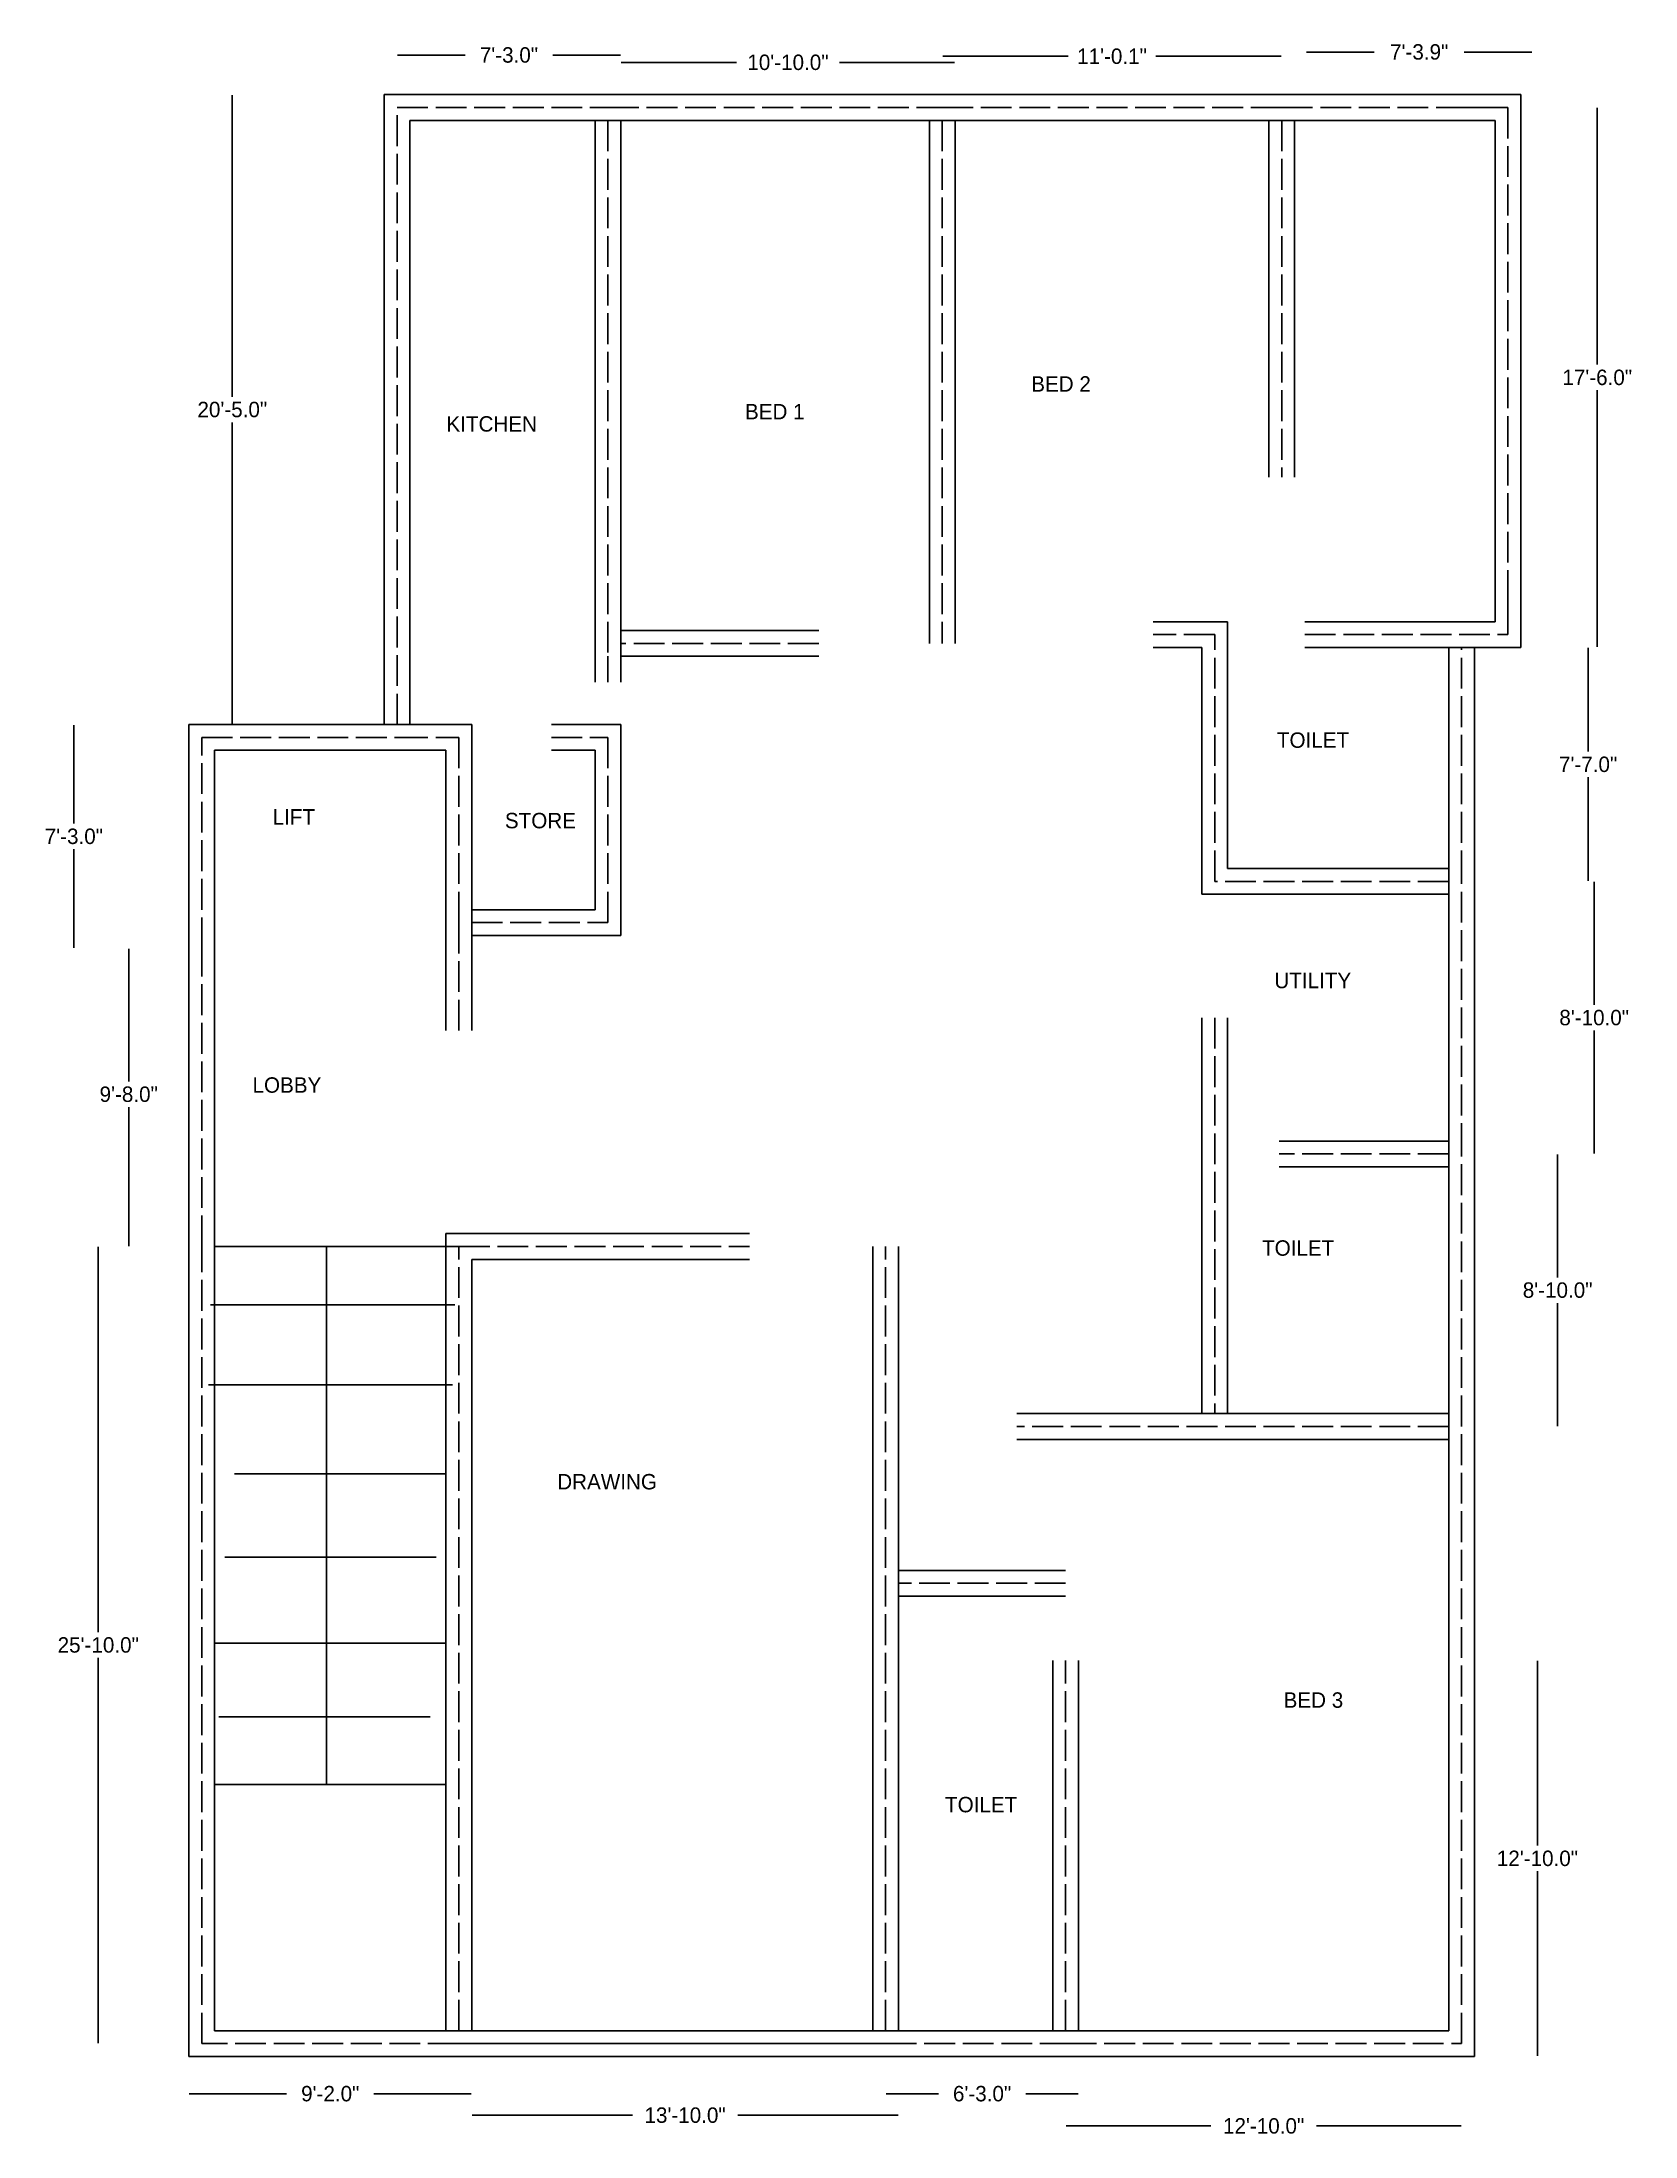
# Model space of a CAD drawing. Header units: feet. Extents: x -800 to -180, y -571 to 244.
import ezdxf

# ---------------------------------------------------------------- set-up
doc = ezdxf.new("R2010")
doc.units = ezdxf.units.FT
doc.header["$MEASUREMENT"] = 0
doc.linetypes.add('ACAD_ISO02W100', pattern=[15, 12, -3])
doc.dimstyles.get("Standard").update_dxf_attribs({"dimtxt": 6, "dimasz": 0.18, "dimexe": 0.18, "dimexo": 0.0625, "dimgap": 2, "dimtad": 0, "dimtih": 1, "dimtoh": 1, "dimdec": 1, "dimzin": 0, "dimdsep": 46, "dimlunit": 3, "dimtxsty": 'Standard', "dimcen": 0.09, "dimse1": 1, "dimse2": 1, "dimadec": 0, "dimazin": 0, "dimtfac": 1, "dimtdec": 1, "dimtofl": 0, "dimtmove": 0, "dimatfit": 3, "dimfxl": 1, "dimtolj": 1, "dimtzin": 0, "dimarcsym": 0})

# ---------------------------------------------------------------- blocks, each defined once
blk = doc.blocks.new('*D12')
at = {"color": 0, "lineweight": -2}
for p, q in [((-777.9, -224.8), (-777.9, -374.62)), ((-777.9, -534.44), (-777.9, -384.62))]:
    blk.add_line(p, q, dxfattribs=at)
at = {"color": 0}
for points in [[(-777.93, -224.8), (-777.87, -224.8), (-777.9, -224.62)], [(-777.93, -534.44), (-777.87, -534.44), (-777.9, -534.62)]]:
    blk.add_solid(points, dxfattribs=at)
at = {"layer": 'Defpoints', "color": 0}
for p in [(-742.67, -224.62), (-777.9, -534.62), (-737.67, -534.62)]:
    blk.add_point(p, dxfattribs=at)
at = {"color": 0, "insert": (-777.9, -379.62), "char_height": 6, "attachment_point": 5}
blk.add_mtext('\\A1;25\'-10.0"', dxfattribs=at)
blk = doc.blocks.new('*D13')
at = {"color": 0, "lineweight": -2}
for p, q in [((-766.05, -108.8), (-766.05, -160.43)), ((-766.05, -224.44), (-766.05, -170.43))]:
    blk.add_line(p, q, dxfattribs=at)
at = {"color": 0}
for points in [[(-766.08, -108.8), (-766.02, -108.8), (-766.05, -108.62)], [(-766.08, -224.44), (-766.02, -224.44), (-766.05, -224.62)]]:
    blk.add_solid(points, dxfattribs=at)
at = {"layer": 'Defpoints', "color": 0}
for p in [(-742.67, -108.62), (-766.05, -224.62), (-737.67, -224.62)]:
    blk.add_point(p, dxfattribs=at)
at = {"color": 0, "insert": (-766.05, -165.43), "char_height": 6, "attachment_point": 5}
blk.add_mtext('\\A1;9\'-8.0"', dxfattribs=at)
blk = doc.blocks.new('*D14')
at = {"color": 0, "lineweight": -2}
for p, q in [((-787.38, -21.8), (-787.38, -60.12)), ((-787.38, -108.44), (-787.38, -70.12))]:
    blk.add_line(p, q, dxfattribs=at)
at = {"color": 0}
for points in [[(-787.41, -21.8), (-787.35, -21.8), (-787.38, -21.62)], [(-787.41, -108.44), (-787.35, -108.44), (-787.38, -108.62)]]:
    blk.add_solid(points, dxfattribs=at)
at = {"layer": 'Defpoints', "color": 0}
for p in [(-742.67, -21.62), (-787.38, -108.62), (-742.67, -108.62)]:
    blk.add_point(p, dxfattribs=at)
at = {"color": 0, "insert": (-787.38, -65.12), "char_height": 6, "attachment_point": 5}
blk.add_mtext('\\A1;7\'-3.0"', dxfattribs=at)
blk = doc.blocks.new('*D15')
at = {"color": 0, "lineweight": -2}
for p, q in [((-725.76, 223.2), (-725.76, 105.88)), ((-725.76, -21.44), (-725.76, 95.88))]:
    blk.add_line(p, q, dxfattribs=at)
at = {"color": 0}
for points in [[(-725.79, 223.2), (-725.73, 223.2), (-725.76, 223.38)], [(-725.79, -21.44), (-725.73, -21.44), (-725.76, -21.62)]]:
    blk.add_solid(points, dxfattribs=at)
at = {"layer": 'Defpoints', "color": 0}
for p in [(-666.67, 223.38), (-725.76, -21.62), (-666.67, -21.62)]:
    blk.add_point(p, dxfattribs=at)
at = {"color": 0, "insert": (-725.76, 100.88), "char_height": 6, "attachment_point": 5}
blk.add_mtext('\\A1;20\'-5.0"', dxfattribs=at)
blk = doc.blocks.new('*D16')
at = {"color": 0, "lineweight": -2}
for p, q in [((-661.49, 238.77), (-635.17, 238.77)), ((-574.85, 238.77), (-601.17, 238.77))]:
    blk.add_line(p, q, dxfattribs=at)
at = {"color": 0}
for points in [[(-661.49, 238.8), (-661.49, 238.74), (-661.67, 238.77)], [(-574.85, 238.8), (-574.85, 238.74), (-574.67, 238.77)]]:
    blk.add_solid(points, dxfattribs=at)
at = {"layer": 'Defpoints', "color": 0}
for p in [(-574.67, 238.77), (-574.67, 238.77), (-661.67, 233.77)]:
    blk.add_point(p, dxfattribs=at)
at = {"color": 0, "insert": (-618.17, 238.77), "char_height": 6, "attachment_point": 5}
blk.add_mtext('\\A1;7\'-3.0"', dxfattribs=at)
blk = doc.blocks.new('*D17')
at = {"color": 0, "lineweight": -2}
for p, q in [((-574.49, 235.91), (-529.67, 235.91)), ((-444.85, 235.91), (-489.67, 235.91))]:
    blk.add_line(p, q, dxfattribs=at)
at = {"color": 0}
for points in [[(-574.49, 235.94), (-574.49, 235.88), (-574.67, 235.91)], [(-444.85, 235.94), (-444.85, 235.88), (-444.67, 235.91)]]:
    blk.add_solid(points, dxfattribs=at)
at = {"layer": 'Defpoints', "color": 0}
for p in [(-444.67, 235.91), (-574.67, 213.38), (-444.67, 213.38)]:
    blk.add_point(p, dxfattribs=at)
at = {"color": 0, "insert": (-509.67, 235.91), "char_height": 6, "attachment_point": 5}
blk.add_mtext('\\A1;10\'-10.0"', dxfattribs=at)
blk = doc.blocks.new('*D18')
at = {"color": 0, "lineweight": -2}
for p, q in [((-449.49, 238.28), (-400.64, 238.28)), ((-317.8, 238.28), (-366.64, 238.28))]:
    blk.add_line(p, q, dxfattribs=at)
at = {"color": 0}
for points in [[(-449.49, 238.31), (-449.49, 238.25), (-449.67, 238.28)], [(-317.8, 238.31), (-317.8, 238.25), (-317.62, 238.28)]]:
    blk.add_solid(points, dxfattribs=at)
at = {"layer": 'Defpoints', "color": 0}
for p in [(-317.62, 238.28), (-449.67, 213.38), (-317.62, 213.38)]:
    blk.add_point(p, dxfattribs=at)
at = {"color": 0, "insert": (-383.64, 238.28), "char_height": 6, "attachment_point": 5}
blk.add_mtext('\\A1;11\'-0.1"', dxfattribs=at)
blk = doc.blocks.new('*D19')
at = {"color": 0, "lineweight": -2}
for p, q in [((-307.96, 239.96), (-281.66, 239.96)), ((-220.37, 239.96), (-246.66, 239.96))]:
    blk.add_line(p, q, dxfattribs=at)
at = {"color": 0}
for points in [[(-307.96, 239.99), (-307.96, 239.93), (-308.14, 239.96)], [(-220.37, 239.99), (-220.37, 239.93), (-220.19, 239.96)]]:
    blk.add_solid(points, dxfattribs=at)
at = {"layer": 'Defpoints', "color": 0}
for p in [(-220.19, 239.96), (-308.14, 235.15), (-220.19, 234.96)]:
    blk.add_point(p, dxfattribs=at)
at = {"color": 0, "insert": (-264.16, 239.96), "char_height": 6, "attachment_point": 5}
blk.add_mtext('\\A1;7\'-3.9"', dxfattribs=at)
blk = doc.blocks.new('*D20')
at = {"color": 0, "lineweight": -2}
for p, q in [((-194.92, 218.2), (-194.92, 118.38)), ((-194.92, 8.56), (-194.92, 108.38))]:
    blk.add_line(p, q, dxfattribs=at)
at = {"color": 0}
for points in [[(-194.95, 218.2), (-194.89, 218.2), (-194.92, 218.38)], [(-194.95, 8.56), (-194.89, 8.56), (-194.92, 8.38)]]:
    blk.add_solid(points, dxfattribs=at)
at = {"layer": 'Defpoints', "color": 0}
for p in [(-229.67, 218.38), (-224.67, 8.38), (-194.92, 8.38)]:
    blk.add_point(p, dxfattribs=at)
at = {"color": 0, "insert": (-194.92, 113.38), "char_height": 6, "attachment_point": 5}
blk.add_mtext('\\A1;17\'-6.0"', dxfattribs=at)
blk = doc.blocks.new('*D21')
at = {"color": 0, "lineweight": -2}
for p, q in [((-198.48, 8.2), (-198.48, -32.12)), ((-198.48, -82.44), (-198.48, -42.12))]:
    blk.add_line(p, q, dxfattribs=at)
at = {"color": 0}
for points in [[(-198.51, 8.2), (-198.45, 8.2), (-198.48, 8.38)], [(-198.51, -82.44), (-198.45, -82.44), (-198.48, -82.62)]]:
    blk.add_solid(points, dxfattribs=at)
at = {"layer": 'Defpoints', "color": 0}
for p in [(-242.67, 8.38), (-242.67, -82.62), (-198.48, -82.62)]:
    blk.add_point(p, dxfattribs=at)
at = {"color": 0, "insert": (-198.48, -37.12), "char_height": 6, "attachment_point": 5}
blk.add_mtext('\\A1;7\'-7.0"', dxfattribs=at)
blk = doc.blocks.new('*D22')
at = {"color": 0, "lineweight": -2}
for p, q in [((-196.11, -82.8), (-196.11, -130.62)), ((-196.11, -188.44), (-196.11, -140.62))]:
    blk.add_line(p, q, dxfattribs=at)
at = {"color": 0}
for points in [[(-196.14, -82.8), (-196.08, -82.8), (-196.11, -82.62)], [(-196.14, -188.44), (-196.08, -188.44), (-196.11, -188.62)]]:
    blk.add_solid(points, dxfattribs=at)
at = {"layer": 'Defpoints', "color": 0}
for p in [(-247.67, -82.62), (-242.67, -188.62), (-196.11, -188.62)]:
    blk.add_point(p, dxfattribs=at)
at = {"color": 0, "insert": (-196.11, -135.62), "char_height": 6, "attachment_point": 5}
blk.add_mtext('\\A1;8\'-10.0"', dxfattribs=at)
blk = doc.blocks.new('*D23')
at = {"color": 0, "lineweight": -2}
for p, q in [((-210.33, -188.8), (-210.33, -236.62)), ((-210.33, -294.44), (-210.33, -246.62))]:
    blk.add_line(p, q, dxfattribs=at)
at = {"color": 0}
for points in [[(-210.36, -188.8), (-210.3, -188.8), (-210.33, -188.62)], [(-210.36, -294.44), (-210.3, -294.44), (-210.33, -294.62)]]:
    blk.add_solid(points, dxfattribs=at)
at = {"layer": 'Defpoints', "color": 0}
for p in [(-247.67, -188.62), (-247.67, -294.62), (-210.33, -294.62)]:
    blk.add_point(p, dxfattribs=at)
at = {"color": 0, "insert": (-210.33, -241.62), "char_height": 6, "attachment_point": 5}
blk.add_mtext('\\A1;8\'-10.0"', dxfattribs=at)
blk = doc.blocks.new('*D25')
at = {"color": 0, "lineweight": -2}
for p, q in [((-218.18, -385.8), (-218.18, -457.62)), ((-218.18, -539.44), (-218.18, -467.62))]:
    blk.add_line(p, q, dxfattribs=at)
at = {"color": 0}
for points in [[(-218.21, -385.8), (-218.15, -385.8), (-218.18, -385.62)], [(-218.21, -539.44), (-218.15, -539.44), (-218.18, -539.62)]]:
    blk.add_solid(points, dxfattribs=at)
at = {"layer": 'Defpoints', "color": 0}
for p in [(-247.67, -385.62), (-218.18, -385.62), (-247.67, -539.62)]:
    blk.add_point(p, dxfattribs=at)
at = {"color": 0, "insert": (-218.18, -462.62), "char_height": 6, "attachment_point": 5}
blk.add_mtext('\\A1;12\'-10.0"', dxfattribs=at)
blk = doc.blocks.new('*D28')
at = {"color": 0, "lineweight": -2}
for p, q in [((-742.49, -554.14), (-704.67, -554.14)), ((-632.85, -554.14), (-670.67, -554.14))]:
    blk.add_line(p, q, dxfattribs=at)
at = {"color": 0}
for points in [[(-742.49, -554.11), (-742.49, -554.17), (-742.67, -554.14)], [(-632.85, -554.11), (-632.85, -554.17), (-632.67, -554.14)]]:
    blk.add_solid(points, dxfattribs=at)
at = {"layer": 'Defpoints', "color": 0}
for p in [(-742.67, -539.62), (-632.67, -539.62), (-632.67, -554.14)]:
    blk.add_point(p, dxfattribs=at)
at = {"color": 0, "insert": (-687.67, -554.14), "char_height": 6, "attachment_point": 5}
blk.add_mtext('\\A1;9\'-2.0"', dxfattribs=at)
blk = doc.blocks.new('*D29')
at = {"color": 0, "lineweight": -2}
for p, q in [((-632.49, -562.5), (-570.17, -562.5)), ((-466.85, -562.5), (-529.17, -562.5))]:
    blk.add_line(p, q, dxfattribs=at)
at = {"color": 0}
for points in [[(-632.49, -562.47), (-632.49, -562.53), (-632.67, -562.5)], [(-466.85, -562.47), (-466.85, -562.53), (-466.67, -562.5)]]:
    blk.add_solid(points, dxfattribs=at)
at = {"layer": 'Defpoints', "color": 0}
for p in [(-632.67, -529.62), (-466.67, -529.62), (-466.67, -562.5)]:
    blk.add_point(p, dxfattribs=at)
at = {"color": 0, "insert": (-549.67, -562.5), "char_height": 6, "attachment_point": 5}
blk.add_mtext('\\A1;13\'-10.0"', dxfattribs=at)
blk = doc.blocks.new('*D30')
at = {"color": 0, "lineweight": -2}
for p, q in [((-471.49, -554.14), (-451.17, -554.14)), ((-396.85, -554.14), (-417.17, -554.14))]:
    blk.add_line(p, q, dxfattribs=at)
at = {"color": 0}
for points in [[(-471.49, -554.11), (-471.49, -554.17), (-471.67, -554.14)], [(-396.85, -554.11), (-396.85, -554.17), (-396.67, -554.14)]]:
    blk.add_solid(points, dxfattribs=at)
at = {"layer": 'Defpoints', "color": 0}
for p in [(-396.67, -529.62), (-471.67, -539.62), (-396.67, -554.14)]:
    blk.add_point(p, dxfattribs=at)
at = {"color": 0, "insert": (-434.17, -554.14), "char_height": 6, "attachment_point": 5}
blk.add_mtext('\\A1;6\'-3.0"', dxfattribs=at)
blk = doc.blocks.new('*D31')
at = {"color": 0, "lineweight": -2}
for p, q in [((-401.49, -566.68), (-345.17, -566.68)), ((-247.85, -566.68), (-304.17, -566.68))]:
    blk.add_line(p, q, dxfattribs=at)
at = {"color": 0}
for points in [[(-401.49, -566.65), (-401.49, -566.71), (-401.67, -566.68)], [(-247.85, -566.65), (-247.85, -566.71), (-247.67, -566.68)]]:
    blk.add_solid(points, dxfattribs=at)
at = {"layer": 'Defpoints', "color": 0}
for p in [(-247.67, -534.62), (-401.67, -539.62), (-247.67, -566.68)]:
    blk.add_point(p, dxfattribs=at)
at = {"color": 0, "insert": (-324.67, -566.68), "char_height": 6, "attachment_point": 5}
blk.add_mtext('\\A1;12\'-10.0"', dxfattribs=at)

msp = doc.modelspace()

# ---------------------------------------------------------------- linework, layer by layer
for p, q in [((-666.67, 223.38), (-579.67, 223.38)), ((-666.67, -21.62), (-666.67, 223.38)), ((-579.67, 223.38), (-449.67, 223.38)), ((-449.67, 223.38), (-319.67, 223.38)), ((-319.67, 223.38), (-253.67, 223.38)), ((-253.67, 223.38), (-224.67, 223.38)), ((-224.67, 223.38), (-224.67, 26.38)), ((-656.67, 213.38), (-579.67, 213.38)), ((-656.67, -21.62), (-656.67, 213.38)), ((-584.67, 213.38), (-584.67, 4.97)), ((-579.67, 213.38), (-449.67, 213.38)), ((-574.67, 213.38), (-574.67, 4.97)), ((-454.67, 213.38), (-454.67, 9.97)), ((-449.67, 213.38), (-319.67, 213.38)), ((-444.67, 213.38), (-444.67, 9.97)), ((-322.62, 218.58), (-322.62, 218.38)), ((-322.62, 213.38), (-322.62, 74.58)), ((-319.67, 218.38), (-317.62, 218.38)), ((-319.67, 213.38), (-253.67, 213.38)), ((-317.62, 218.58), (-317.62, 218.38)), ((-312.62, 218.58), (-312.62, 218.38)), ((-312.62, 213.38), (-312.62, 74.58)), ((-253.67, 218.38), (-229.67, 218.38)), ((-253.67, 213.38), (-234.67, 213.38)), ((-234.67, 213.38), (-234.67, 26.38)), ((-234.67, 26.38), (-234.67, 18.38)), ((-229.67, 26.38), (-229.67, 13.38)), ((-224.67, 26.38), (-224.67, 8.38)), ((-338.67, 18.38), (-367.67, 18.38)), ((-338.67, -77.62), (-338.67, 18.38)), ((-308.67, 18.38), (-234.67, 18.38)), ((-579.67, 9.97), (-579.67, 9.38)), ((-579.67, 9.38), (-579.67, 8.38)), ((-579.67, 8.38), (-579.67, 7.88)), ((-497.67, 14.97), (-574.67, 14.97)), ((-574.67, 9.97), (-574.67, 9.38)), ((-348.67, 8.38), (-367.67, 8.38)), ((-348.67, -87.62), (-348.67, 8.38)), ((-308.67, 8.38), (-224.67, 8.38)), ((-252.67, -82.62), (-252.67, 8.38)), ((-252.67, -82.62), (-252.67, 8.38)), ((-242.67, -82.62), (-242.67, 8.38)), ((-584.67, 7.38), (-584.67, -5.12)), ((-579.67, 7.88), (-579.67, 7.38)), ((-579.67, 4.97), (-579.67, -5.12)), ((-497.67, 4.97), (-574.67, 4.97)), ((-574.67, 4.97), (-574.67, -5.12)), ((-742.67, -108.62), (-742.67, -21.62)), ((-742.67, -21.62), (-661.67, -21.62)), ((-661.67, -21.62), (-632.67, -21.62)), ((-661.67, -21.62), (-637.67, -21.62)), ((-632.67, -21.62), (-632.67, -98.62)), ((-601.67, -21.62), (-574.67, -21.62)), ((-574.67, -103.62), (-574.67, -21.62)), ((-732.67, -108.62), (-732.67, -31.62)), ((-732.67, -31.62), (-661.67, -31.62)), ((-661.67, -31.62), (-642.67, -31.62)), ((-642.67, -31.62), (-642.67, -98.62)), ((-601.67, -31.62), (-584.67, -31.62)), ((-584.67, -93.62), (-584.67, -31.62)), ((-252.67, -77.62), (-338.67, -77.62)), ((-252.67, -87.62), (-348.67, -87.62)), ((-252.67, -188.62), (-252.67, -82.62)), ((-242.67, -188.62), (-242.67, -82.62)), ((-632.67, -93.62), (-584.67, -93.62)), ((-642.67, -98.62), (-642.67, -140.62)), ((-632.67, -98.62), (-632.67, -140.62)), ((-632.67, -103.62), (-574.67, -103.62)), ((-742.67, -224.62), (-742.67, -108.62)), ((-742.67, -224.62), (-742.67, -108.62)), ((-742.67, -224.62), (-742.67, -108.62)), ((-732.67, -224.62), (-732.67, -108.62)), ((-348.67, -135.62), (-348.67, -289.62)), ((-338.67, -135.62), (-338.67, -289.62)), ((-252.67, -183.62), (-318.67, -183.62)), ((-252.67, -193.62), (-318.67, -193.62)), ((-252.67, -294.62), (-252.67, -188.62)), ((-242.67, -294.62), (-242.67, -188.62)), ((-642.67, -529.62), (-642.67, -219.62)), ((-642.67, -219.62), (-524.67, -219.62)), ((-742.67, -539.62), (-742.67, -224.62)), ((-732.67, -529.62), (-732.67, -224.62)), ((-732.67, -224.62), (-637.67, -224.62)), ((-732.67, -224.62), (-650.46, -224.62)), ((-732.67, -224.62), (-650.46, -224.62)), ((-689.17, -224.62), (-689.17, -433.9)), ((-476.67, -529.62), (-476.67, -224.62)), ((-476.67, -529.62), (-476.67, -224.62)), ((-476.67, -529.62), (-476.67, -224.62)), ((-466.67, -529.62), (-466.67, -224.62)), ((-632.67, -529.62), (-632.67, -229.62)), ((-632.67, -229.62), (-524.67, -229.62)), ((-734.28, -247.33), (-639.28, -247.33)), ((-735.09, -278.42), (-640.09, -278.42)), ((-252.67, -289.62), (-420.67, -289.62)), ((-476.67, -529.62), (-476.67, -299.95)), ((-466.67, -529.62), (-466.67, -299.95)), ((-252.67, -299.62), (-420.67, -299.62)), ((-252.67, -529.62), (-252.67, -294.62)), ((-242.67, -539.62), (-242.67, -294.62)), ((-724.88, -313.1), (-642.67, -313.1)), ((-728.67, -345.39), (-646.46, -345.39)), ((-401.67, -350.62), (-466.67, -350.62)), ((-401.67, -360.62), (-466.67, -360.62)), ((-732.67, -378.88), (-642.67, -378.88)), ((-406.67, -529.62), (-406.67, -385.62)), ((-396.67, -529.62), (-396.67, -385.62)), ((-731.06, -407.58), (-648.85, -407.58)), ((-732.67, -433.9), (-642.67, -433.9)), ((-637.67, -529.62), (-732.67, -529.62)), ((-637.67, -529.62), (-471.67, -529.62)), ((-637.67, -529.62), (-471.67, -529.62)), ((-637.67, -529.62), (-471.67, -529.62)), ((-637.67, -529.62), (-471.67, -529.62)), ((-637.67, -534.62), (-471.67, -534.62)), ((-471.67, -529.62), (-401.67, -529.62)), ((-471.67, -529.62), (-401.67, -529.62)), ((-471.67, -529.62), (-401.67, -529.62)), ((-471.67, -529.62), (-401.67, -529.62)), ((-471.67, -529.62), (-401.67, -529.62)), ((-401.67, -529.62), (-252.67, -529.62)), ((-401.67, -534.62), (-401.67, -534.62)), ((-637.67, -539.62), (-742.67, -539.62)), ((-637.67, -539.62), (-471.67, -539.62)), ((-471.67, -539.62), (-401.67, -539.62)), ((-401.67, -539.62), (-242.67, -539.62))]:
    msp.add_line(p, q)
at = {"linetype": 'ACAD_ISO02W100'}
for p, q in [((-661.67, -21.62), (-661.67, 218.38)), ((-661.67, 218.38), (-579.67, 218.38)), ((-579.67, 218.38), (-449.67, 218.38)), ((-579.67, 213.38), (-579.67, 4.97)), ((-449.67, 218.38), (-319.67, 218.38)), ((-449.67, 213.38), (-449.67, 9.97)), ((-317.62, 218.38), (-253.67, 218.38)), ((-317.62, 213.38), (-317.62, 74.58)), ((-229.67, 218.38), (-229.67, 26.38)), ((-497.67, 9.97), (-574.67, 9.97)), ((-343.67, 13.38), (-367.67, 13.38)), ((-343.67, -82.62), (-343.67, 13.38)), ((-308.67, 13.38), (-229.67, 13.38)), ((-247.67, -82.62), (-247.67, 8.38)), ((-737.67, -108.62), (-737.67, -26.62)), ((-737.67, -26.62), (-661.67, -26.62)), ((-661.67, -26.62), (-637.67, -26.62)), ((-637.67, -26.62), (-637.67, -98.62)), ((-601.67, -26.62), (-579.67, -26.62)), ((-579.67, -98.62), (-579.67, -26.62)), ((-252.67, -82.62), (-343.67, -82.62)), ((-247.67, -188.62), (-247.67, -82.62)), ((-637.67, -98.62), (-637.67, -140.62)), ((-632.67, -98.62), (-579.67, -98.62)), ((-737.67, -224.62), (-737.67, -108.62)), ((-343.67, -135.62), (-343.67, -289.62)), ((-252.67, -188.62), (-318.67, -188.62)), ((-247.67, -294.62), (-247.67, -188.62)), ((-737.67, -534.62), (-737.67, -224.62)), ((-637.67, -529.62), (-637.67, -224.62)), ((-637.67, -224.62), (-524.67, -224.62)), ((-471.67, -529.62), (-471.67, -224.62)), ((-471.67, -529.62), (-471.67, -299.95)), ((-252.67, -294.62), (-420.67, -294.62)), ((-247.67, -534.62), (-247.67, -294.62)), ((-401.67, -355.62), (-466.67, -355.62)), ((-401.67, -529.62), (-401.67, -385.62)), ((-637.67, -534.62), (-737.67, -534.62)), ((-637.67, -534.62), (-471.67, -534.62)), ((-471.67, -534.62), (-401.67, -534.62)), ((-401.67, -534.62), (-247.67, -534.62))]:
    msp.add_line(p, q, dxfattribs=at)

# ---------------------------------------------------------------- texts
at = {"char_height": 6, "attachment_point": 1}
for s, insert, width in [('BED 2', (-415.06, 113.86), 65.8332), ('KITCHEN', (-642.49, 98.31), 57.8164), ('BED 1', (-526.38, 103.09), 70.6211), ('TOILET', (-319.52, -24.67), 86), ('LIFT', (-710.1, -54.52), 39.7381), ('STORE', (-619.75, -55.97), 35.074), ('UTILITY', (-320.5, -118.16), 51.4696), ('LOBBY', (-717.9, -158.82), 58.6514), ('TOILET', (-325.29, -222.21), 55.0605), ('DRAWING', (-599.4, -313.1), 93.3635), ('BED 3', (-316.91, -398.02), 87.3787), ('TOILET', (-448.58, -438.68), 41.9076)]:
    msp.add_mtext(s, dxfattribs=dict(at, insert=insert, width=width))

# ---------------------------------------------------------------- dimensions: what is measured, and where the dimension line sits
for base, p1, p2, picture, middle in [((-574.67, 238.77), (-661.67, 233.77), (-574.67, 238.77), '*D16', (-618.17, 238.77)), ((-444.67, 235.91), (-574.67, 213.38), (-444.67, 213.38), '*D17', (-509.67, 235.91)), ((-317.6155, 238.2821), (-449.6718, 213.3828), (-317.6155, 213.3828), '*D18', (-383.6437, 238.2821)), ((-220.1926, 239.9576), (-308.1363, 235.1536), (-220.1926, 234.9576), '*D19', (-264.1644, 239.9576)), ((-466.67, -562.5), (-632.67, -529.62), (-466.67, -529.62), '*D29', (-549.67, -562.5)), ((-396.67, -554.14), (-471.67, -539.62), (-396.67, -529.62), '*D30', (-434.17, -554.14)), ((-247.67, -566.68), (-401.67, -539.62), (-247.67, -534.62), '*D31', (-324.67, -566.68)), ((-632.67, -554.14), (-742.67, -539.62), (-632.67, -539.62), '*D28', (-687.67, -554.14))]:
    dim = msp.add_linear_dim(base=base, p1=p1, p2=p2, dimstyle='Standard')
    dim.commit()
    dim.dimension.update_dxf_attribs({"geometry": picture, "text_midpoint": middle})
for base, p1, p2, picture, middle in [((-725.76, -21.62), (-666.67, 223.38), (-666.67, -21.62), '*D15', (-725.76, 100.88)), ((-194.92, 8.38), (-229.67, 218.38), (-224.67, 8.38), '*D20', (-194.92, 113.38)), ((-198.48, -82.62), (-242.67, 8.38), (-242.67, -82.62), '*D21', (-198.48, -37.12)), ((-787.38, -108.62), (-742.67, -21.62), (-742.67, -108.62), '*D14', (-787.38, -65.12)), ((-196.11, -188.62), (-247.67, -82.62), (-242.67, -188.62), '*D22', (-196.11, -135.62)), ((-210.33, -294.62), (-247.67, -188.62), (-247.67, -294.62), '*D23', (-210.33, -241.62)), ((-777.9, -534.62), (-742.67, -224.62), (-737.67, -534.62), '*D12', (-777.9, -379.62)), ((-218.18, -385.62), (-247.67, -539.62), (-247.67, -385.62), '*D25', (-218.18, -462.62))]:
    dim = msp.add_linear_dim(base=base, p1=p1, p2=p2, angle=90, dimstyle='Standard')
    dim.commit()
    dim.dimension.update_dxf_attribs({"geometry": picture, "text_midpoint": middle})
dim = msp.add_linear_dim(base=(-766.05, -224.62), p1=(-742.67, -108.62), p2=(-737.67, -224.62), angle=90, dimstyle='Standard')
dim.commit()
dim.dimension.update_dxf_attribs({"geometry": '*D13', "text_midpoint": (-766.05, -165.43), "dimtype": 160})

doc.saveas('drawing.dxf')
